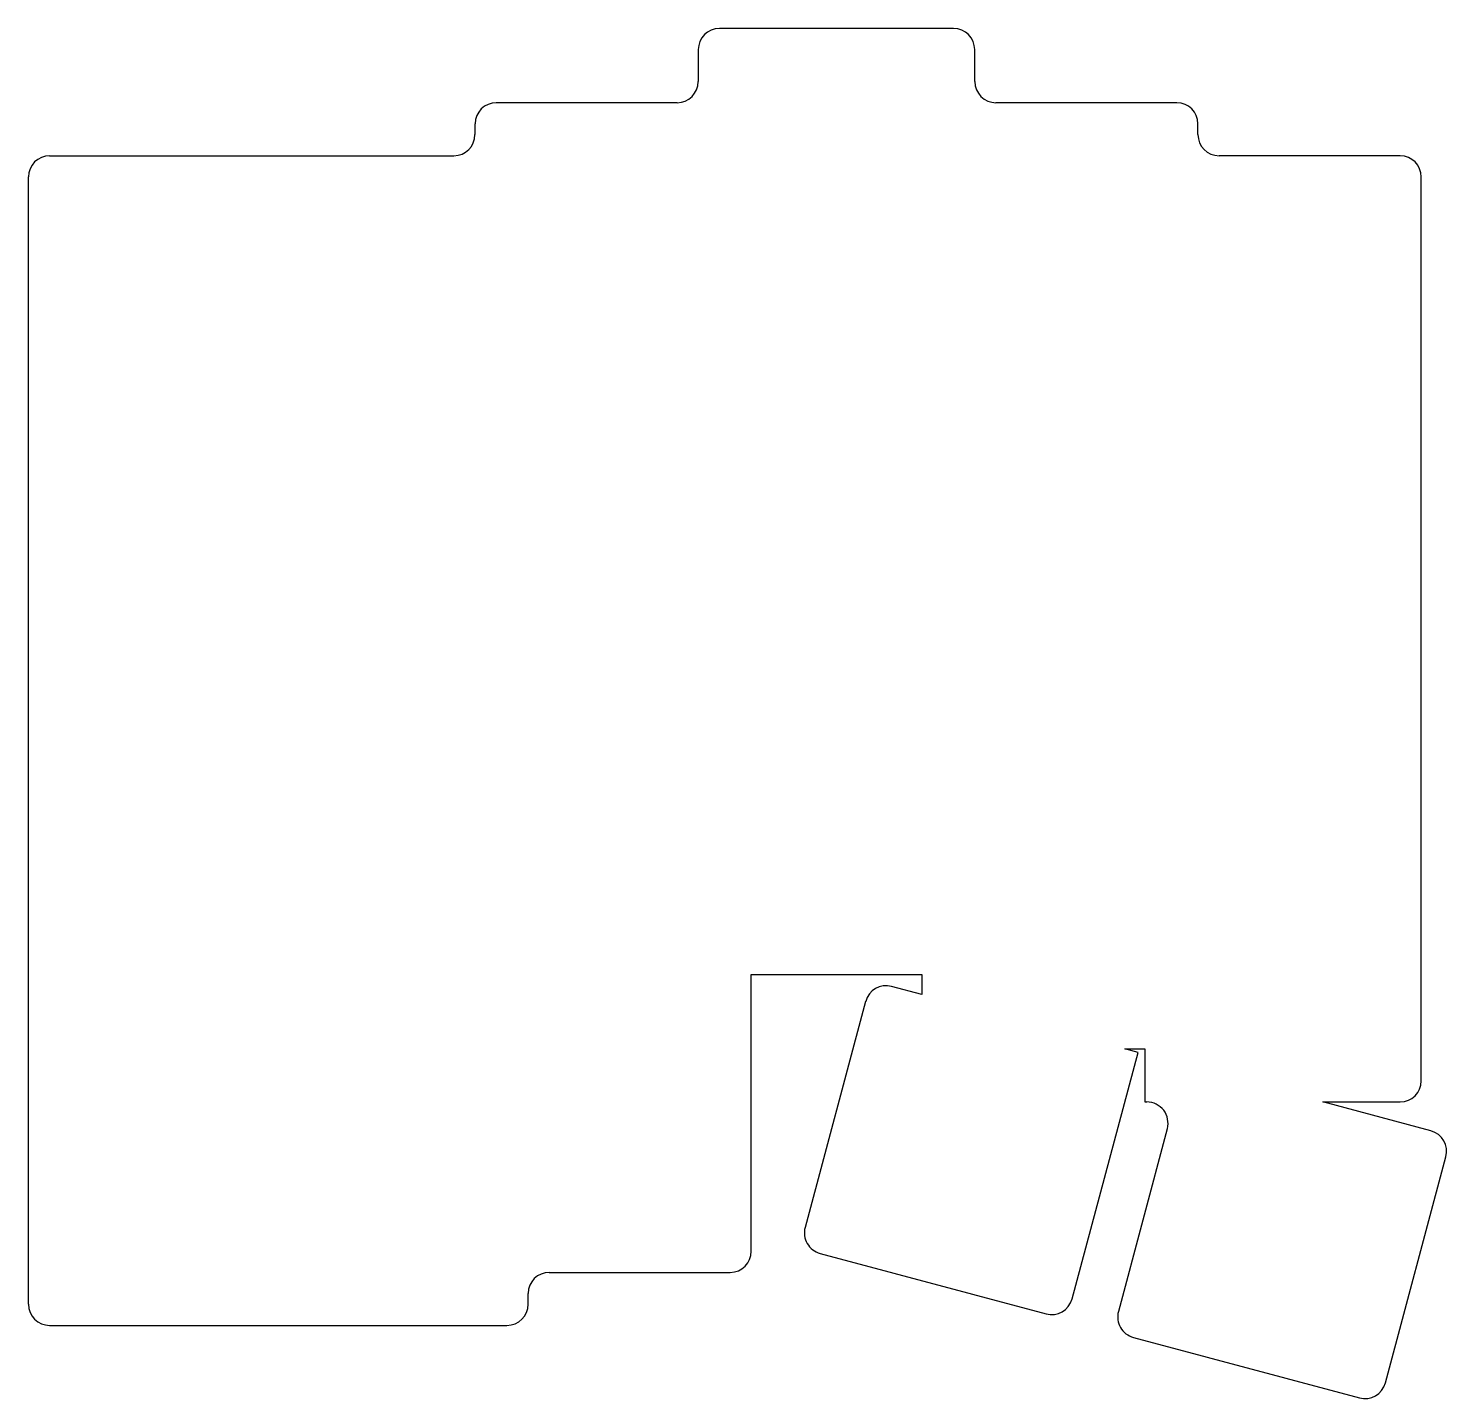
# Model space of a CAD drawing. Header units: millimetres. Extents: x 84 to 218, y -220 to -91.
import ezdxf

# ---------------------------------------------------------------- set-up
doc = ezdxf.new("R2010")
doc.units = ezdxf.units.MM

msp = doc.modelspace()

# ---------------------------------------------------------------- linework, layer by layer
for p, q in [((171.53, -90.78), (149.47, -90.78)), ((147.47, -92.78), (147.47, -95.78)), ((173.53, -95.78), (173.53, -92.78)), ((145.47, -97.78), (128.43, -97.78)), ((192.57, -97.78), (175.53, -97.78)), ((126.42, -99.78), (126.42, -100.78)), ((194.57, -100.78), (194.57, -99.78)), ((86.33, -102.78), (124.42, -102.78)), ((213.62, -102.78), (196.57, -102.78)), ((84.33, -211.03), (84.33, -104.78)), ((215.62, -189.97), (215.62, -104.78)), ((152.47, -179.97), (168.53, -179.97)), ((152.47, -206.03), (152.47, -179.97)), ((168.53, -179.97), (168.53, -181.84)), ((168.53, -181.84), (165.69, -181.08)), ((163.24, -182.5), (157.54, -203.79)), ((187.69, -186.97), (189.57, -186.97)), ((188.92, -187.31), (187.69, -186.97)), ((189.57, -186.97), (189.57, -191.97)), ((182.7, -210.54), (188.92, -187.31)), ((189.57, -191.97), (189.75, -191.97)), ((206.35, -191.97), (213.62, -191.97)), ((216.53, -194.7), (206.35, -191.97)), ((191.68, -194.49), (187.07, -211.71)), ((212.23, -218.45), (217.94, -197.15)), ((158.95, -206.24), (180.25, -211.95)), ((133.43, -208.03), (150.47, -208.03)), ((131.43, -211.03), (131.43, -210.03)), ((86.33, -213.03), (129.43, -213.03)), ((188.48, -214.16), (209.78, -219.86))]:
    msp.add_line(p, q)
for centre, start, end in [((149.47, -92.78), 90, 180), ((171.53, -92.78), 0, 90), ((145.47, -95.78), 270, 0), ((175.53, -95.78), 180, 270), ((128.43, -99.78), 90, 180), ((192.57, -99.78), 0, 90), ((124.42, -100.78), 270, 0), ((196.57, -100.78), 180, 270), ((86.33, -104.78), 90, 180), ((213.62, -104.78), 0, 90), ((165.18, -183.01), 75, 165), ((213.62, -189.97), 270, 0), ((189.75, -193.97), 345, 90), ((216.01, -196.63), 345, 75), ((159.47, -204.31), 165, 255), ((150.47, -206.03), 270, 0), ((133.43, -210.03), 90, 180), ((86.33, -211.03), 180, 270), ((129.43, -211.03), 270, 0), ((180.77, -210.02), 255, 345), ((189, -212.23), 165, 255), ((210.3, -217.93), 255, 345)]:
    msp.add_arc(centre, 2, start, end)

doc.saveas('drawing.dxf')
